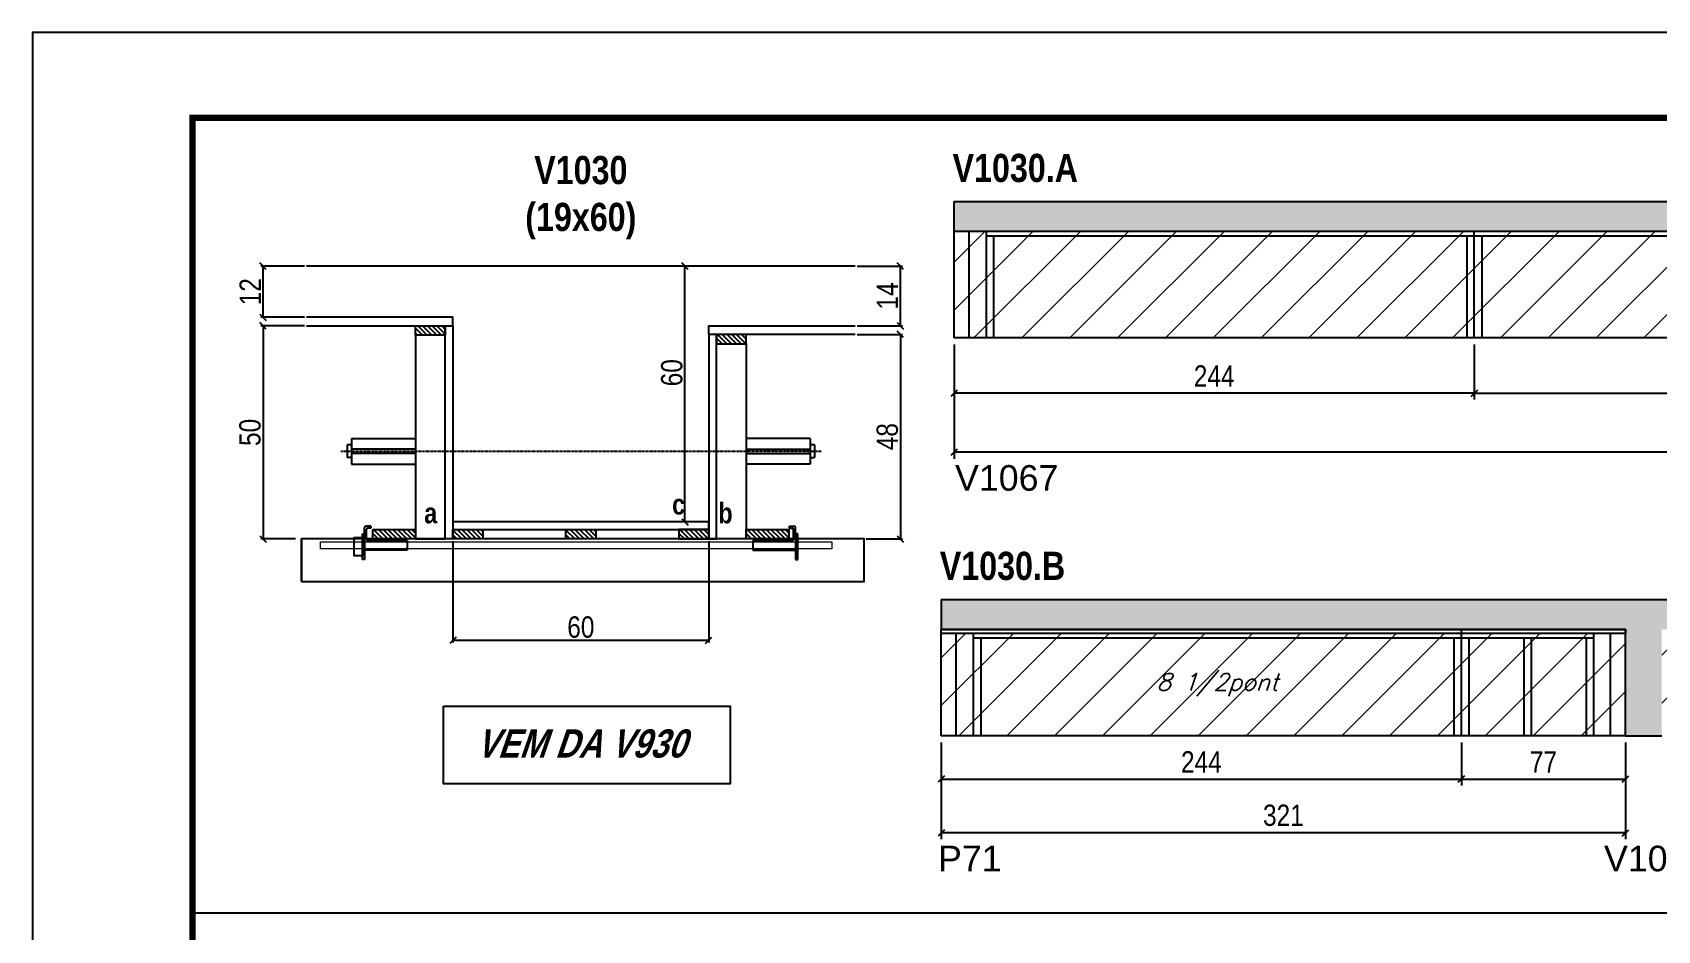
# Model space of a CAD drawing. Extents: x 3309 to 9563, y -2522 to 14608.
# Drawn here: x 4908 to 5670, y 8444 to 8865 of the extents above; entities that cross this region are included whole.
import ezdxf

# ---------------------------------------------------------------- set-up
doc = ezdxf.new("R2010")
doc.units = 0
doc.linetypes.add('DASHED', pattern=[0.75, 0.5, -0.25])
doc.linetypes.add('HIDDEN', pattern=[0.375, 0.25, -0.125])
for name, color, linetype in [('5', 5, 'Continuous'), ('barrote', 251, 'Continuous'), ('COTA', 241, 'Continuous'), ('detalhes', 4, 'Continuous'), ('NOMENCLATURA', 7, 'Continuous'), ('Painéis', 200, 'Continuous'), ('presilha', 1, 'Continuous'), ('SARR_2.2x10', 60, 'Continuous'), ('SARR_2.2x7', 40, 'Continuous'), ('SARR_3.5x7', 81, 'Continuous'), ('TENSOR', 3, 'Continuous'), ('texto', 7, 'Continuous')]:
    doc.layers.add(name, color=color, linetype=linetype)
for name, color, linetype, lineweight in [('CONCRETO', 251, 'Continuous', 25), ('Folhas', 255, 'Continuous', 9), ('Hachura', 251, 'Continuous', 9), ('SARRAFO DE PRESSAO', 251, 'DASHED', 9), ('SCO-___-LAJ', 2, 'Continuous', 0)]:
    doc.layers.add(name, color=color, linetype=linetype, lineweight=lineweight)
doc.layers.add('Laje_Perimetro', color=7, linetype='Continuous', plot=False)
doc.styles.add('COTA TECNICA', font='techl___.ttf', dxfattribs={"height": 10})
doc.styles.add('COTA TECNICA 2X', font='techl___.ttf', dxfattribs={"height": 10})
doc.styles.add('Romans', font='romans.shx')
doc.styles.get("Standard").update_dxf_attribs({"font": 'arial.ttf'})
doc.styles.add('TECNICA', font='techb___.ttf', dxfattribs={"height": 10})
doc.dimstyles.new('PAINEL', dxfattribs={"dimtxt": 10, "dimasz": 3, "dimexe": 3, "dimexo": 3, "dimgap": 3, "dimtad": 1, "dimdec": 1, "dimzin": 12, "dimdsep": 46, "dimtxsty": 'COTA TECNICA', "dimblk1": 'OBLIQUE', "dimblk2": 'OBLIQUE', "dimsah": 1, "dimcen": 0.9, "dimclrd": 4, "dimclre": 4, "dimclrt": 240, "dimadec": 1, "dimazin": 3, "dimtfac": 1, "dimtdec": 1, "dimtmove": 0, "dimatfit": 3, "dimfxl": 1, "dimtolj": 1, "dimtzin": 12, "dimarcsym": 0})
doc.dimstyles.new('SECAO', dxfattribs={"dimscale": 0.333333, "dimtxt": 5, "dimasz": 9, "dimexe": 3, "dimexo": 3, "dimgap": 3, "dimtad": 1, "dimdec": 1, "dimlfac": 0.5, "dimzin": 12, "dimdsep": 46, "dimtxsty": 'COTA TECNICA 2X', "dimblk1": 'OBLIQUE', "dimblk2": 'OBLIQUE', "dimsah": 1, "dimcen": 0.9, "dimclrd": 4, "dimclre": 4, "dimclrt": 240, "dimadec": 1, "dimazin": 3, "dimtfac": 1, "dimtdec": 1, "dimtmove": 0, "dimatfit": 3, "dimfxl": 1, "dimtolj": 1, "dimtzin": 12, "dimarcsym": 0})

# ---------------------------------------------------------------- blocks, each defined once
blk = doc.blocks.new('9999999999')
at = {"layer": 'Folhas'}
blk.add_lwpolyline([(98138.98, 34190.21), (99623.98, 34190.21), (99623.98, 35240.21), (98138.98, 35240.21)], close=True, dxfattribs=at)
at = {"layer": 'Folhas', "color": 30, "const_width": 3}
blk.add_lwpolyline([(98213.98, 34230.21), (99583.98, 34230.21), (99583.98, 35200.21), (98213.98, 35200.21)], close=True, dxfattribs=at)
blk = doc.blocks.new('PRESILHA METÁLICA 1')
at = {"layer": 'presilha'}
for p, q in [((0, 13), (6, 13)), ((0, 13), (0, 0)), ((6, 15.5), (7.5, 15.5)), ((6, -2.5), (6, 15.5)), ((6, 13), (6, 0)), ((7.5, 10.6), (7.5, 19.9)), ((7.5, 15.5), (7.5, -2.5)), ((12, 21), (8.6, 21)), ((9, 11.6), (9, 18.9)), ((12, 19.5), (9.6, 19.5)), ((12, 21), (12, 19.5)), ((6, 0), (0, 0)), ((37.5, 4.1), (7.5, 4.1)), ((37.5, 11), (9.6, 11)), ((37.5, 11), (37.5, 4.1)), ((7.5, -2.5), (6, -2.5))]:
    blk.add_line(p, q, dxfattribs=at)
for centre, radius, start, end in [((8.6, 19.9), 1.14, 90, 180), ((9.6, 18.9), 0.57, 90, 180), ((9.6, 11.6), 0.57, 180, 270)]:
    blk.add_arc(centre, radius, start, end, dxfattribs=at)
blk = doc.blocks.new('PRESILHA METÁLICA 2')
at = {"layer": 'presilha'}
for p, q in [((-5.2, 23.5), (-5.2, 22)), ((-5.2, 23.5), (-1.9, 23.5)), ((-30.8, 13.5), (-30.8, 6.6)), ((-30.8, 13.5), (-2.8, 13.5)), ((-5.2, 22), (-2.8, 22)), ((-2.2, 14.1), (-2.2, 21.4)), ((0.8, 18), (-0.8, 18)), ((-0.8, 18), (-0.8, 0)), ((-0.8, 14.6), (-0.8, 22.4)), ((0.8, 0), (0.8, 18)), ((-30.8, 6.6), (-0.8, 6.6)), ((-0.8, 0), (0.8, 0))]:
    blk.add_line(p, q, dxfattribs=at)
for centre, radius, start, end in [((-1.9, 22.4), 1.14, 0, 90), ((-2.8, 21.4), 0.57, 0, 90), ((-2.8, 14.1), 0.57, 270, 0)]:
    blk.add_arc(centre, radius, start, end, dxfattribs=at)
blk = doc.blocks.new('_Oblique')
at = {"color": 0, "linetype": 'ByBlock', "lineweight": -2}
blk.add_line((-0.5, -0.5), (0.5, 0.5), dxfattribs=at)
blk = doc.blocks.new('*D696')
at = {"layer": 'COTA', "color": 4, "lineweight": -2, "transparency": 16777216}
for p, q in [((5035.4, 8727.38), (5015.05, 8727.38)), ((5016.05, 8727.38), (5016.05, 8627.38)), ((5031.28, 8627.38), (5015.05, 8627.38))]:
    blk.add_line(p, q, dxfattribs=at)
at = {"layer": 'Defpoints', "color": 0, "transparency": 16777216}
for p in [(5036.4, 8727.38), (5016.05, 8627.38), (5032.28, 8627.38)]:
    blk.add_point(p, dxfattribs=at)
at = {"layer": 'COTA', "color": 4, "lineweight": -2, "transparency": 16777216, "xscale": 3, "yscale": 3, "zscale": 3}
for p, rotation in [((5016.05, 8727.38), 90), ((5016.05, 8627.38), 270)]:
    blk.add_blockref('_Oblique', p, dxfattribs=dict(at, rotation=rotation))
at = {"layer": 'COTA', "color": 240, "transparency": 16777216, "insert": (5009.94, 8677.38), "char_height": 10, "attachment_point": 5, "rotation": 90, "style": 'COTA TECNICA 2X'}
blk.add_mtext('\\A1;50', dxfattribs=at)
blk = doc.blocks.new('*D697')
at = {"layer": 'COTA', "color": 4, "lineweight": -2, "transparency": 16777216}
for p, q in [((5294.79, 8723.38), (5316.01, 8723.38)), ((5315.01, 8723.38), (5315.01, 8627.38)), ((5298.91, 8627.38), (5316.01, 8627.38))]:
    blk.add_line(p, q, dxfattribs=at)
at = {"layer": 'Defpoints', "color": 0, "transparency": 16777216}
for p in [(5293.79, 8723.38), (5297.91, 8627.38), (5315.01, 8627.38)]:
    blk.add_point(p, dxfattribs=at)
at = {"layer": 'COTA', "color": 4, "lineweight": -2, "transparency": 16777216, "xscale": 3, "yscale": 3, "zscale": 3}
for p, rotation in [((5315.01, 8723.38), 90), ((5315.01, 8627.38), 270)]:
    blk.add_blockref('_Oblique', p, dxfattribs=dict(at, rotation=rotation))
at = {"layer": 'COTA', "color": 240, "transparency": 16777216, "insert": (5308.92, 8675.38), "char_height": 10, "attachment_point": 5, "rotation": 90, "style": 'COTA TECNICA 2X'}
blk.add_mtext('\\A1;48', dxfattribs=at)
blk = doc.blocks.new('*D698')
at = {"layer": 'COTA', "color": 4, "lineweight": -2, "transparency": 16777216}
for p, q in [((5224.1, 8755.38), (5212.92, 8755.38)), ((5213.92, 8635.38), (5213.92, 8755.38)), ((5224.1, 8635.38), (5212.92, 8635.38))]:
    blk.add_line(p, q, dxfattribs=at)
at = {"layer": 'Defpoints', "color": 0, "transparency": 16777216}
for p in [(5213.92, 8755.38), (5225.1, 8755.38), (5225.1, 8635.38)]:
    blk.add_point(p, dxfattribs=at)
at = {"layer": 'COTA', "color": 4, "lineweight": -2, "transparency": 16777216, "xscale": 3, "yscale": 3, "zscale": 3}
for p, rotation in [((5213.92, 8755.38), 90), ((5213.92, 8635.38), 270)]:
    blk.add_blockref('_Oblique', p, dxfattribs=dict(at, rotation=rotation))
at = {"layer": 'COTA', "color": 240, "transparency": 16777216, "insert": (5207.82, 8705.38), "char_height": 10, "attachment_point": 5, "rotation": 90, "style": 'COTA TECNICA 2X'}
blk.add_mtext('\\A1;60', dxfattribs=at)
blk = doc.blocks.new('*D699')
at = {"layer": 'COTA', "color": 4, "lineweight": -2, "transparency": 16777216}
for p, q in [((5294.79, 8755.38), (5316.01, 8755.38)), ((5315.01, 8727.38), (5315.01, 8755.38)), ((5294.79, 8727.38), (5316.01, 8727.38))]:
    blk.add_line(p, q, dxfattribs=at)
at = {"layer": 'Defpoints', "color": 0, "transparency": 16777216}
for p in [(5293.79, 8755.38), (5315.01, 8755.38), (5293.79, 8727.38)]:
    blk.add_point(p, dxfattribs=at)
at = {"layer": 'COTA', "color": 4, "lineweight": -2, "transparency": 16777216, "xscale": 3, "yscale": 3, "zscale": 3}
for p, rotation in [((5315.01, 8755.38), 90), ((5315.01, 8727.38), 270)]:
    blk.add_blockref('_Oblique', p, dxfattribs=dict(at, rotation=rotation))
at = {"layer": 'COTA', "color": 240, "transparency": 16777216, "insert": (5308.94, 8741.38), "char_height": 10, "attachment_point": 5, "rotation": 90, "style": 'COTA TECNICA 2X'}
blk.add_mtext('\\A1;14', dxfattribs=at)
blk = doc.blocks.new('*D705')
at = {"layer": 'COTA', "color": 4, "lineweight": -2, "transparency": 16777216}
for p, q in [((5035.4, 8755.38), (5015.05, 8755.38)), ((5016.05, 8731.38), (5016.05, 8755.38)), ((5035.4, 8731.38), (5015.05, 8731.38))]:
    blk.add_line(p, q, dxfattribs=at)
at = {"layer": 'Defpoints', "color": 0, "transparency": 16777216}
for p in [(5016.05, 8755.38), (5036.4, 8755.38), (5036.4, 8731.38)]:
    blk.add_point(p, dxfattribs=at)
at = {"layer": 'COTA', "color": 4, "lineweight": -2, "transparency": 16777216, "xscale": 3, "yscale": 3, "zscale": 3}
for p, rotation in [((5016.05, 8755.38), 90), ((5016.05, 8731.38), 270)]:
    blk.add_blockref('_Oblique', p, dxfattribs=dict(at, rotation=rotation))
at = {"layer": 'COTA', "color": 240, "transparency": 16777216, "insert": (5009.99, 8743.38), "char_height": 10, "attachment_point": 5, "rotation": 90, "style": 'COTA TECNICA 2X'}
blk.add_mtext('\\A1;12', dxfattribs=at)
blk = doc.blocks.new('*D706')
at = {"layer": 'COTA', "color": 4, "lineweight": -2, "transparency": 16777216}
for p, q in [((5105.1, 8626.38), (5105.1, 8578.9)), ((5225.1, 8626.38), (5225.1, 8578.9)), ((5105.1, 8579.9), (5225.1, 8579.9))]:
    blk.add_line(p, q, dxfattribs=at)
at = {"layer": 'Defpoints', "color": 0, "transparency": 16777216}
for p in [(5105.1, 8627.38), (5225.1, 8627.38), (5225.1, 8579.9)]:
    blk.add_point(p, dxfattribs=at)
at = {"layer": 'COTA', "color": 4, "lineweight": -2, "transparency": 16777216, "xscale": 3, "yscale": 3, "zscale": 3, "rotation": 180}
blk.add_blockref('_Oblique', (5105.1, 8579.9), dxfattribs=at)
at = {"layer": 'COTA', "color": 4, "lineweight": -2, "transparency": 16777216, "xscale": 3, "yscale": 3, "zscale": 3}
blk.add_blockref('_Oblique', (5225.1, 8579.9), dxfattribs=at)
at = {"layer": 'COTA', "color": 240, "transparency": 16777216, "insert": (5165.1, 8586.01), "char_height": 10, "attachment_point": 5, "style": 'COTA TECNICA 2X'}
blk.add_mtext('\\A1;60', dxfattribs=at)
blk = doc.blocks.new('*D700')
at = {"layer": 'COTA', "color": 4, "linetype": 'ByBlock', "lineweight": -2, "transparency": 16777216}
for p, q in [((5340.22, 8718.68), (5340.22, 8692.76)), ((5584.22, 8718.68), (5584.22, 8692.76)), ((5584.22, 8695.76), (5340.22, 8695.76))]:
    blk.add_line(p, q, dxfattribs=at)
at = {"layer": 'Defpoints', "color": 0, "linetype": 'ByBlock', "transparency": 16777216}
for p in [(5340.22, 8721.68), (5584.22, 8721.68), (5340.22, 8695.76)]:
    blk.add_point(p, dxfattribs=at)
at = {"layer": 'COTA', "color": 4, "linetype": 'ByBlock', "lineweight": -2, "transparency": 16777216, "xscale": 3, "yscale": 3, "zscale": 3, "rotation": 180}
blk.add_blockref('_Oblique', (5340.22, 8695.76), dxfattribs=at)
at = {"layer": 'COTA', "color": 4, "linetype": 'ByBlock', "lineweight": -2, "transparency": 16777216, "xscale": 3, "yscale": 3, "zscale": 3}
blk.add_blockref('_Oblique', (5584.22, 8695.76), dxfattribs=at)
at = {"layer": 'COTA', "color": 240, "linetype": 'ByBlock', "transparency": 16777216, "insert": (5462.22, 8703.83), "char_height": 10, "attachment_point": 5, "style": 'COTA TECNICA'}
blk.add_mtext('\\A1;244', dxfattribs=at)
blk = doc.blocks.new('*D707')
at = {"layer": 'COTA', "color": 4, "linetype": 'ByBlock', "lineweight": -2, "transparency": 16777216}
for p, q in [((5340.22, 8718.68), (5340.22, 8665.05)), ((6299.72, 8718.68), (6299.72, 8665.05)), ((6299.72, 8668.05), (5340.22, 8668.05))]:
    blk.add_line(p, q, dxfattribs=at)
at = {"layer": 'Defpoints', "color": 0, "linetype": 'ByBlock', "transparency": 16777216}
for p in [(5340.22, 8721.68), (6299.72, 8721.68), (5340.22, 8668.05)]:
    blk.add_point(p, dxfattribs=at)
at = {"layer": 'COTA', "color": 4, "linetype": 'ByBlock', "lineweight": -2, "transparency": 16777216, "xscale": 3, "yscale": 3, "zscale": 3, "rotation": 180}
blk.add_blockref('_Oblique', (5340.22, 8668.05), dxfattribs=at)
at = {"layer": 'COTA', "color": 4, "linetype": 'ByBlock', "lineweight": -2, "transparency": 16777216, "xscale": 3, "yscale": 3, "zscale": 3}
blk.add_blockref('_Oblique', (6299.72, 8668.05), dxfattribs=at)
at = {"layer": 'COTA', "color": 240, "linetype": 'ByBlock', "transparency": 16777216, "insert": (5819.97, 8676.19), "char_height": 10, "attachment_point": 5, "style": 'COTA TECNICA'}
blk.add_mtext('\\A1;959.5', dxfattribs=at)
blk = doc.blocks.new('*D701')
at = {"layer": 'COTA', "color": 4, "lineweight": -2, "transparency": 16777216}
for p, q in [((5584.22, 8718.68), (5584.22, 8692.76)), ((5828.22, 8718.68), (5828.22, 8692.76)), ((5584.22, 8695.76), (5828.22, 8695.76))]:
    blk.add_line(p, q, dxfattribs=at)
at = {"layer": 'Defpoints', "color": 0, "transparency": 16777216}
for p in [(5584.22, 8721.68, 0), (5828.22, 8721.68, 0), (5828.22, 8695.76)]:
    blk.add_point(p, dxfattribs=at)
at = {"layer": 'COTA', "color": 4, "lineweight": -2, "transparency": 16777216, "xscale": 3, "yscale": 3, "zscale": 3, "rotation": 180}
blk.add_blockref('_Oblique', (5584.22, 8695.76), dxfattribs=at)
at = {"layer": 'COTA', "color": 4, "lineweight": -2, "transparency": 16777216, "xscale": 3, "yscale": 3, "zscale": 3}
blk.add_blockref('_Oblique', (5828.22, 8695.76), dxfattribs=at)
at = {"layer": 'COTA', "color": 240, "transparency": 16777216, "insert": (5706.22, 8703.83), "char_height": 10, "attachment_point": 5, "style": 'COTA TECNICA'}
blk.add_mtext('\\A1;244', dxfattribs=at)
blk = doc.blocks.new('*D712')
at = {"layer": 'COTA', "color": 4, "linetype": 'ByBlock', "lineweight": -2, "transparency": 16777216}
for p, q in [((5334.22, 8531.99), (5334.22, 8486.5)), ((5655.18, 8531.99), (5655.18, 8486.5)), ((5655.18, 8489.5), (5334.22, 8489.5))]:
    blk.add_line(p, q, dxfattribs=at)
at = {"layer": 'Defpoints', "color": 0, "linetype": 'ByBlock', "transparency": 16777216}
for p in [(5334.22, 8534.99), (5655.18, 8534.99), (5334.22, 8489.5)]:
    blk.add_point(p, dxfattribs=at)
at = {"layer": 'COTA', "color": 4, "linetype": 'ByBlock', "lineweight": -2, "transparency": 16777216, "xscale": 3, "yscale": 3, "zscale": 3, "rotation": 180}
blk.add_blockref('_Oblique', (5334.22, 8489.5), dxfattribs=at)
at = {"layer": 'COTA', "color": 4, "linetype": 'ByBlock', "lineweight": -2, "transparency": 16777216, "xscale": 3, "yscale": 3, "zscale": 3}
blk.add_blockref('_Oblique', (5655.18, 8489.5), dxfattribs=at)
at = {"layer": 'COTA', "color": 240, "linetype": 'ByBlock', "transparency": 16777216, "insert": (5494.7, 8497.72), "char_height": 10, "attachment_point": 5, "style": 'COTA TECNICA'}
blk.add_mtext('\\A1;321', dxfattribs=at)
blk = doc.blocks.new('*D713')
at = {"layer": 'COTA', "color": 4, "lineweight": -2, "transparency": 16777216}
for p, q in [((5334.22, 8531.99), (5334.22, 8511.75)), ((5578.22, 8531.99), (5578.22, 8511.75)), ((5334.22, 8514.75), (5578.22, 8514.75))]:
    blk.add_line(p, q, dxfattribs=at)
at = {"layer": 'Defpoints', "color": 0, "transparency": 16777216}
for p in [(5334.22, 8534.99), (5578.22, 8534.99), (5578.22, 8514.75)]:
    blk.add_point(p, dxfattribs=at)
at = {"layer": 'COTA', "color": 4, "lineweight": -2, "transparency": 16777216, "xscale": 3, "yscale": 3, "zscale": 3, "rotation": 180}
blk.add_blockref('_Oblique', (5334.22, 8514.75), dxfattribs=at)
at = {"layer": 'COTA', "color": 4, "lineweight": -2, "transparency": 16777216, "xscale": 3, "yscale": 3, "zscale": 3}
blk.add_blockref('_Oblique', (5578.22, 8514.75), dxfattribs=at)
at = {"layer": 'COTA', "color": 240, "transparency": 16777216, "insert": (5456.22, 8522.82), "char_height": 10, "attachment_point": 5, "style": 'COTA TECNICA'}
blk.add_mtext('\\A1;244', dxfattribs=at)
blk = doc.blocks.new('*D714')
at = {"layer": 'COTA', "color": 4, "lineweight": -2, "transparency": 16777216}
for p, q in [((5578.22, 8531.99), (5578.22, 8511.75)), ((5655.18, 8531.99), (5655.18, 8511.75)), ((5578.22, 8514.75), (5655.18, 8514.75))]:
    blk.add_line(p, q, dxfattribs=at)
at = {"layer": 'Defpoints', "color": 0, "transparency": 16777216}
for p in [(5578.22, 8534.99), (5655.18, 8534.99), (5655.18, 8514.75)]:
    blk.add_point(p, dxfattribs=at)
at = {"layer": 'COTA', "color": 4, "lineweight": -2, "transparency": 16777216, "xscale": 3, "yscale": 3, "zscale": 3, "rotation": 180}
blk.add_blockref('_Oblique', (5578.22, 8514.75), dxfattribs=at)
at = {"layer": 'COTA', "color": 4, "lineweight": -2, "transparency": 16777216, "xscale": 3, "yscale": 3, "zscale": 3}
blk.add_blockref('_Oblique', (5655.18, 8514.75), dxfattribs=at)
at = {"layer": 'COTA', "color": 240, "transparency": 16777216, "insert": (5616.7, 8522.82), "char_height": 10, "attachment_point": 5, "style": 'COTA TECNICA'}
blk.add_mtext('\\A1;77', dxfattribs=at)

msp = doc.modelspace()

# ---------------------------------------------------------------- hatches: boundary and pattern name
at = {"layer": 'COTA'}
h = msp.add_hatch(dxfattribs=at)
h.set_pattern_fill('AR-CONC', color=256, scale=0.03)
h.set_pattern_definition([(50, (-1586.526, -4490.3298), (5.4655401, -0.4781726), [0.5715, -6.2865]), (355, (-1586.526, -4490.33), (-1.0573026, 5.7317054), [0.4572, -5.0292175]), (100.451445, (-1586.0704, -4490.3696), (4.4082374, 5.2535326), [0.4857003, -5.3427073]), (46.1842, (-1586.526, -4488.806), (8.1323712, -1.2612698), [0.85725, -9.42975]), (96.63556, (-1585.848, -4488.911), (7.122124, 7.4227837), [0.7285507, -8.0140682]), (351.18415, (-1586.526, -4488.806), (7.122124, 7.4227837), [0.685799, -7.543792]), (21, (-1585.764, -4489.1868), (4.5484317, -3.067956), [0.5715, -6.2865]), (326, (-1585.764, -4489.187), (1.8540609, 5.525639), [0.4572, -5.0292]), (71.451445, (-1585.385, -4489.4424), (6.4024926, 2.457683), [0.4857003, -5.3426981]), (37.5, (-1586.5258, -4490.3298), (0.0926581, 2.53665117), [0, -4.96824, 0, -5.1054, 0, -5.04825]), (7.5, (-1586.5258, -4490.3298), (2.00458988, 3.00541724), [0, -2.91084, 0, -4.85394, 0, -1.92405]), (327.5, (-1588.225, -4490.3298), (4.06771786, -0.17186232), [0, -1.905, 0, -5.9436, 0, -7.8867]), (317.5, (-1588.987, -4490.3298), (4.44387544, 0.7627947), [0, -2.4765, 0, -3.94716, 0, -5.6007])])
h.paths.add_polyline_path([(5340.22, 8785.68), (5340.22, 8771.68), (6299.72, 8771.68), (6299.72, 8785.68)])
h = msp.add_hatch(dxfattribs=at)
h.set_pattern_fill('AR-CONC', color=256, scale=0.03)
h.set_pattern_definition([(50, (1595.5, 10.078), (5.46554, -0.4781726), [0.5715, -6.2865]), (355, (1595.5, 10.078), (-1.0573026, 5.7317054), [0.4572, -5.0292175]), (100.451445, (1595.9555, 10.0383), (4.4082374, 5.2535326), [0.4857003, -5.3427073]), (46.1842, (1595.5, 11.602), (8.132371, -1.26127), [0.85725, -9.42975]), (96.63556, (1596.178, 11.497), (7.122124, 7.422784), [0.728551, -8.014068]), (351.18415, (1595.5, 11.602), (7.122124, 7.422784), [0.685799, -7.543792]), (21, (1596.262, 11.221), (4.5484317, -3.067956), [0.5715, -6.2865]), (326, (1596.262, 11.221), (1.854061, 5.525639), [0.4572, -5.0292]), (71.451445, (1596.641, 10.9655), (6.4024926, 2.457683), [0.4857003, -5.342698]), (37.5, (1595.5, 10.0781), (0.0926581, 2.53665117), [0, -4.96824, 0, -5.1054, 0, -5.04825]), (7.5, (1595.5, 10.078), (2.0045899, 3.00541724), [0, -2.91084, 0, -4.85394, 0, -1.92405]), (327.5, (1593.8007, 10.0781), (4.06771786, -0.1718623), [0, -1.905, 0, -5.9436, 0, -7.8867]), (317.5, (1593.0387, 10.078), (4.4438754, 0.7627947), [0, -2.4765, 0, -3.94716, 0, -5.6007])])
h.paths.add_polyline_path([(5993.14, 8534.99), (6009.14, 8534.99), (6009.14, 8584.99), (6326.1, 8584.99), (6326.1, 8598.99), (5334.22, 8598.99), (5334.22, 8584.99), (5655.18, 8584.99), (5655.18, 8534.99), (5672.18, 8534.99), (5672.18, 8584.99), (5993.14, 8584.99)])
at = {"layer": 'Hachura', "linetype": 'ByBlock'}
h = msp.add_hatch(dxfattribs=at)
h.set_pattern_fill('ANSI31', color=256, scale=5)
h.set_pattern_definition([(45, (-3170, -763.246), (-11.22532, 11.22532), [])])
h.paths.add_polyline_path([(5340.22, 8771.68), (5340.22, 8721.68), (5584.22, 8721.68), (5584.22, 8771.68)])
h.paths.add_polyline_path([(5584.22, 8771.68), (5584.22, 8721.68), (5828.22, 8721.68), (5828.22, 8771.68)])
h.paths.add_polyline_path([(6072.22, 8721.68), (6072.22, 8769.68), (5828.22, 8769.68), (5828.22, 8721.68)])
h.paths.add_polyline_path([(6072.22, 8769.68), (6072.22, 8721.68), (6299.72, 8721.68), (6299.72, 8769.68)])
h.paths.add_polyline_path([(6253.14, 8582.99), (6253.14, 8534.99), (6326.1, 8534.99), (6326.1, 8582.99)])
h.paths.add_polyline_path([(6009.14, 8582.99), (6009.14, 8534.99), (6253.14, 8534.99), (6253.14, 8582.99)])
h.paths.add_polyline_path([(5993.14, 8534.99), (5993.14, 8582.99), (5916.18, 8582.99), (5916.18, 8534.99)])
h.paths.add_polyline_path([(5916.18, 8534.99), (5916.18, 8582.99), (5672.18, 8582.99), (5672.18, 8534.99)])
h.paths.add_polyline_path([(5655.18, 8534.99), (5655.18, 8582.99), (5578.22, 8582.99), (5578.22, 8534.99)])
h.paths.add_polyline_path([(5578.22, 8534.99), (5578.22, 8582.99), (5334.22, 8582.99), (5334.22, 8534.99)])
at = {"layer": 'SARR_2.2x10'}
h = msp.add_hatch(dxfattribs=at)
h.set_pattern_fill('ANSI31', color=256, scale=0.5, angle=90)
h.set_pattern_definition([(135, (38261.0346, -114884.7946), (-1.122532015, -1.122532015), [])])
h.paths.add_polyline_path([(5067.5, 8631.78), (5067.5, 8627.38), (5087.5, 8627.38), (5087.5, 8631.78)])
h = msp.add_hatch(dxfattribs=at)
h.set_pattern_fill('ANSI31', color=256, scale=0.5, angle=90)
h.set_pattern_definition([(135, (38436.2346, -114884.7946), (-1.122532015, -1.122532015), [])])
h.paths.add_polyline_path([(5242.7, 8631.78), (5242.7, 8627.38), (5262.7, 8627.38), (5262.7, 8631.78)])
at = {"layer": 'SARR_2.2x7'}
h = msp.add_hatch(dxfattribs=at)
h.set_pattern_fill('ANSI31', color=256, scale=0.5, angle=90)
h.set_pattern_definition([(135, (38275.0346, -114789.1946), (-1.122532015, -1.122532015), [])])
h.paths.add_polyline_path([(5101.5, 8727.38), (5101.5, 8722.98), (5087.5, 8722.98), (5087.5, 8727.38)])
h = msp.add_hatch(dxfattribs=at)
h.set_pattern_fill('ANSI31', color=256, scale=0.5, angle=90)
h.set_pattern_definition([(135, (38337.0346, -114793.1946), (-1.122532015, -1.122532015), [])])
h.paths.add_polyline_path([(5228.7, 8723.38), (5228.7, 8718.98), (5242.7, 8718.98), (5242.7, 8723.38)])
h = msp.add_hatch(dxfattribs=at)
h.set_pattern_fill('ANSI31', color=256, scale=0.5, angle=90)
h.set_pattern_definition([(135, (38340.6346, -114884.7946), (-1.122532015, -1.122532015), [])])
h.paths.add_polyline_path([(5119.1, 8627.38), (5119.1, 8631.78), (5105.1, 8631.78), (5105.1, 8627.38)])
h = msp.add_hatch(dxfattribs=at)
h.set_pattern_fill('ANSI31', color=256, scale=0.5, angle=90)
h.set_pattern_definition([(135, (38393.6346, -114884.7946), (-1.122532015, -1.122532015), [])])
h.paths.add_polyline_path([(5172.1, 8627.38), (5172.1, 8631.78), (5158.1, 8631.78), (5158.1, 8627.38)])
h = msp.add_hatch(dxfattribs=at)
h.set_pattern_fill('ANSI31', color=256, scale=0.5, angle=90)
h.set_pattern_definition([(135, (38422.6346, -114884.7946), (-1.122532015, -1.122532015), [])])
h.paths.add_polyline_path([(5211.1, 8631.78), (5211.1, 8627.38), (5225.1, 8627.38), (5225.1, 8631.78)])

# ---------------------------------------------------------------- linework, layer by layer
at = {"ltscale": 3}
for p, q in [((5055.5, 8671.55), (5055.5, 8665.55)), ((5057.5, 8671.55), (5055.5, 8671.55)), ((5057.5, 8674.55), (5057.5, 8662.55)), ((5057.5, 8674.55), (5087.5, 8674.55)), ((5087.5, 8669.55), (5057.5, 8669.55)), ((5272.7, 8674.55), (5242.7, 8674.55)), ((5242.7, 8669.55), (5272.7, 8669.55)), ((5272.7, 8674.55), (5272.7, 8662.55)), ((5274.7, 8671.55), (5272.7, 8671.55)), ((5274.7, 8671.55), (5274.7, 8665.55)), ((5057.5, 8665.55), (5055.5, 8665.55)), ((5087.5, 8667.55), (5057.5, 8667.55)), ((5057.5, 8662.55), (5087.5, 8662.55)), ((5242.7, 8667.55), (5272.7, 8667.55)), ((5272.7, 8662.55), (5242.7, 8662.55)), ((5272.7, 8665.55), (5274.7, 8665.55))]:
    msp.add_line(p, q, dxfattribs=at)
at = {"layer": 'barrote'}
msp.add_lwpolyline([(5034.04, 8607.38), (5297.96, 8607.38), (5297.96, 8627.38), (5034.04, 8627.38)], close=True, dxfattribs=at)
at = {"layer": 'CONCRETO', "linetype": 'Continuous'}
msp.add_line((5293.79, 8755.38), (5036.4, 8755.38), dxfattribs=at)
at = {"layer": 'COTA'}
for p, q in [((5340.22, 8771.68, 0), (5340.22, 8785.68, 0)), ((5340.22, 8785.68, 0), (6299.72, 8785.68, 0)), ((5334.22, 8598.99, 0), (5334.22, 8584.99, 0)), ((5334.22, 8598.99, 0), (6326.1, 8598.99, 0)), ((5655.18, 8534.99, 0), (5672.18, 8534.99, 0)), ((4982.87, 8452.08), (6352.87, 8452.08))]:
    msp.add_line(p, q, dxfattribs=at)
at = {"layer": 'detalhes', "color": 250}
msp.add_line((5034.04, 8607.38), (5034.04, 8627.38), dxfattribs=at)
at = {"layer": 'Laje_Perimetro'}
msp.add_lwpolyline([(6392.87, 8864.98), (4907.87, 8864.98), (4907.87, 7814.98), (6392.87, 7814.98)], close=True, dxfattribs=at)
at = {"layer": 'NOMENCLATURA', "elevation": 0}
msp.add_lwpolyline([(5100.66, 8549.01), (5235.2, 8549.01), (5235.2, 8512.56), (5100.66, 8512.56)], close=True, dxfattribs=at)
at = {"layer": 'Painéis', "linetype": 'ByBlock'}
for p, q in [((6299.72, 8771.68, 0), (5340.22, 8771.68, 0)), ((5340.22, 8721.68, 0), (5340.22, 8771.68, 0)), ((5584.22, 8721.68, 0), (5584.22, 8771.68, 0)), ((6299.72, 8721.68, 0), (5340.22, 8721.68, 0)), ((5655.18, 8584.99, 0), (5334.22, 8584.99, 0)), ((5334.22, 8534.99, 0), (5334.22, 8584.99, 0)), ((5578.22, 8534.99, 0), (5578.22, 8584.99, 0)), ((5655.18, 8534.99, 0), (5655.18, 8584.99, 0)), ((5655.18, 8534.99, 0), (5334.22, 8534.99, 0))]:
    msp.add_line(p, q, dxfattribs=at)
at = {"layer": 'Painéis', "linetype": 'Continuous', "elevation": 0}
for points in [[(5036.4, 8727.38), (5105.1, 8727.38), (5105.1, 8731.38), (5036.4, 8731.38)], [(5293.79, 8723.38), (5225.1, 8723.38), (5225.1, 8727.38), (5293.79, 8727.38)]]:
    msp.add_lwpolyline(points, dxfattribs=at)
at = {"layer": 'Painéis', "linetype": 'Continuous'}
for points in [[(5101.5, 8627.38), (5101.5, 8727.38), (5105.1, 8727.38), (5105.1, 8627.38)], [(5228.7, 8627.38), (5228.7, 8723.38), (5225.1, 8723.38), (5225.1, 8627.38)], [(5225.1, 8635.38), (5105.1, 8635.38), (5105.1, 8631.78), (5225.1, 8631.78)]]:
    msp.add_lwpolyline(points, close=True, dxfattribs=at)
at = {"layer": 'Painéis', "linetype": 'ByBlock', "elevation": 0}
msp.add_lwpolyline([(5655.18, 8582.99), (5334.22, 8582.99), (5334.22, 8584.99), (5655.18, 8584.99)], close=True, dxfattribs=at)
at = {"layer": 'SARR_2.2x10'}
for points in [[(5067.5, 8631.78), (5087.5, 8631.78), (5087.5, 8627.38), (5067.5, 8627.38)], [(5242.7, 8631.78), (5262.7, 8631.78), (5262.7, 8627.38), (5242.7, 8627.38)]]:
    msp.add_lwpolyline(points, close=True, dxfattribs=at)
at = {"layer": 'SARR_2.2x7', "linetype": 'Continuous'}
for p, q in [((5347.22, 8721.68, 0), (5347.22, 8771.68, 0)), ((5584.22, 8769.48, 0), (5355.22, 8769.48, 0)), ((5828.22, 8769.48, 0), (5584.22, 8769.48, 0)), ((5341.22, 8534.99, 0), (5341.22, 8582.99, 0)), ((5578.22, 8580.79, 0), (5349.22, 8580.79, 0)), ((5640.18, 8580.79, 0), (5578.22, 8580.79, 0)), ((5648.18, 8534.99, 0), (5648.18, 8582.99, 0))]:
    msp.add_line(p, q, dxfattribs=at)
at = {"layer": 'SARR_2.2x7', "elevation": 0}
for points in [[(5087.5, 8727.38), (5101.5, 8727.38), (5101.5, 8722.98), (5087.5, 8722.98)], [(5242.7, 8723.38), (5228.7, 8723.38), (5228.7, 8718.98), (5242.7, 8718.98)]]:
    msp.add_lwpolyline(points, close=True, dxfattribs=at)
at = {"layer": 'SARR_2.2x7'}
for points in [[(5105.1, 8631.78), (5119.1, 8631.78), (5119.1, 8627.38), (5105.1, 8627.38)], [(5158.1, 8631.78), (5172.1, 8631.78), (5172.1, 8627.38), (5158.1, 8627.38)], [(5225.1, 8631.78), (5211.1, 8631.78), (5211.1, 8627.38), (5225.1, 8627.38)]]:
    msp.add_lwpolyline(points, close=True, dxfattribs=at)
at = {"layer": 'SARR_3.5x7'}
for p, q in [((5355.22, 8771.68, 0), (5355.22, 8721.68, 0)), ((5358.72, 8769.48, 0), (5358.72, 8721.68, 0)), ((5580.72, 8769.48, 0), (5580.72, 8721.68, 0)), ((5587.72, 8769.48, 0), (5587.72, 8721.68, 0)), ((5349.22, 8582.99, 0), (5349.22, 8534.99, 0)), ((5352.72, 8580.79, 0), (5352.72, 8534.99, 0)), ((5574.72, 8580.79, 0), (5574.72, 8534.99, 0)), ((5581.72, 8580.79, 0), (5581.72, 8534.99, 0)), ((5607.49, 8580.79, 0), (5607.49, 8534.99, 0)), ((5610.99, 8580.79, 0), (5610.99, 8534.99, 0)), ((5636.68, 8580.79, 0), (5636.68, 8534.99, 0)), ((5640.18, 8582.99, 0), (5640.18, 8534.99, 0))]:
    msp.add_line(p, q, dxfattribs=at)
for points in [[(5101.5, 8722.98), (5087.5, 8722.98), (5087.5, 8627.38), (5101.5, 8627.38)], [(5228.7, 8718.98), (5242.7, 8718.98), (5242.7, 8627.38), (5228.7, 8627.38)]]:
    msp.add_lwpolyline(points, close=True, dxfattribs=at)
at = {"layer": 'SCO-___-LAJ', "color": 1}
msp.add_lwpolyline([(5043.04, 8626.04), (5282.88, 8626.04), (5282.88, 8622.84), (5043.04, 8622.84)], close=True, dxfattribs=at)
at = {"layer": 'TENSOR', "linetype": 'HIDDEN', "ltscale": 0.5}
msp.add_line((5052.5, 8668.55), (5278, 8668.55), dxfattribs=at)

# ---------------------------------------------------------------- block references
at = {"layer": 'presilha', "xscale": 0.6666666666666666, "yscale": 0.6666666666666666, "zscale": 0.6666666666666666}
for name, p in [('PRESILHA METÁLICA 1', (5058.63, 8619.41)), ('PRESILHA METÁLICA 2', (5266.37, 8617.74))]:
    msp.add_blockref(name, p, dxfattribs=at)
at = {"layer": 'SARRAFO DE PRESSAO', "color": 6, "linetype": 'ByBlock'}
msp.add_blockref('9999999999', (-93231.11, -26375.22), dxfattribs=at)

# ---------------------------------------------------------------- texts
at = {"layer": '5', "linetype": 'Continuous'}
for s, rotation, p in [('V1067', 0.00004, (5340.66, 8650.04, 0)), ('P71', 359.99996, (5332.67, 8471.49, 0)), ('V1073', 359.99996, (5645.1, 8471.49, 0))]:
    msp.add_text(s, height=12, rotation=rotation, dxfattribs=at).set_placement(p)
at = {"layer": 'detalhes', "style": 'TECNICA'}
for s, p in [('c', (5207.92, 8638.85)), ('b', (5229.6, 8634.73)), ('a', (5091.62, 8634.74))]:
    msp.add_text(s, height=9.6, dxfattribs=at).set_placement(p)
at = {"layer": 'NOMENCLATURA', "style": 'TECNICA'}
for s, p in [('V1030.A', (5339.5, 8794.86, 0)), ('V1030.B', (5333.5, 8608.18, 0))]:
    msp.add_text(s, height=13.2, dxfattribs=at).set_placement(p)
at = {"layer": 'NOMENCLATURA', "insert": (5165.1, 8807.07), "char_height": 13.2, "attachment_point": 2, "style": 'TECNICA'}
msp.add_mtext_dynamic_manual_height_columns('V1030\\P(19x60)', width=300.2766, gutter_width=1, heights=[0], dxfattribs=at)
at = {"layer": 'NOMENCLATURA', "insert": (5165.1, 8538.05), "char_height": 13.2, "width": 300.2766, "attachment_point": 2, "style": 'TECNICA'}
msp.add_mtext('{\\Q19;VEM DA V930}', dxfattribs=at)
at = {"layer": 'texto', "color": 2, "insert": (5463.72, 8558.99, 0), "char_height": 8, "attachment_point": 5, "style": 'Romans'}
msp.add_mtext('{\\Q19;\\C256;8 1/2pont}', dxfattribs=at)

# ---------------------------------------------------------------- dimensions: what is measured, and where the dimension line sits
at = {"layer": 'COTA'}
for base, p1, p2, picture, middle in [((5016.05, 8755.38), (5036.4, 8731.38), (5036.4, 8755.38), '*D705', (5009.99, 8743.38)), ((5315.01, 8755.38), (5293.79, 8727.38), (5293.79, 8755.38), '*D699', (5308.94, 8741.38)), ((5016.05, 8627.38, 0), (5036.4, 8727.38), (5032.28, 8627.38, 0), '*D696', (5009.94, 8677.38, 0)), ((5315.01, 8627.38, 0), (5293.79, 8723.38), (5297.91, 8627.38, 0), '*D697', (5308.92, 8675.38, 0))]:
    dim = msp.add_linear_dim(base=base, p1=p1, p2=p2, angle=90, dimstyle='SECAO', dxfattribs=at)
    dim.commit()
    dim.dimension.update_dxf_attribs({"geometry": picture, "text_midpoint": middle})
dim = msp.add_linear_dim(base=(5213.92, 8755.38), p1=(5225.1, 8635.38), p2=(5225.1, 8755.38), angle=90, dimstyle='SECAO', dxfattribs=at)
dim.commit()
dim.dimension.update_dxf_attribs({"geometry": '*D698', "text_midpoint": (5213.92, 8705.38), "dimtype": 160})
at = {"layer": 'COTA', "linetype": 'ByBlock'}
dim = msp.add_linear_dim(base=(5340.22, 8695.76, 0), p1=(5584.22, 8721.68, 0), p2=(5340.22, 8721.68, 0), angle=180, dimstyle='PAINEL', override={"dimtmove": 1}, dxfattribs=at)
dim.commit()
dim.dimension.update_dxf_attribs({"geometry": '*D700', "text_midpoint": (5462.22, 8703.83, 0)})
for base, p1, p2, picture, middle in [((5340.22, 8668.05, 0), (6299.72, 8721.68, 0), (5340.22, 8721.68, 0), '*D707', (5819.97, 8676.19, 0)), ((5334.22, 8489.5, 0), (5655.18, 8534.99, 0), (5334.22, 8534.99, 0), '*D712', (5494.7, 8497.72, 0))]:
    dim = msp.add_linear_dim(base=base, p1=p1, p2=p2, angle=180, dimstyle='PAINEL', dxfattribs=at)
    dim.commit()
    dim.dimension.update_dxf_attribs({"geometry": picture, "text_midpoint": middle})
at = {"layer": 'COTA'}
for base, p1, p2, dimstyle, picture, middle in [((5828.22, 8695.76), (5584.22, 8721.68, 0), (5828.22, 8721.68, 0), 'PAINEL', '*D701', (5706.22, 8703.83)), ((5225.1, 8579.9), (5105.1, 8627.38), (5225.1, 8627.38), 'SECAO', '*D706', (5165.1, 8586.01)), ((5578.22, 8514.75, 0), (5334.22, 8534.99, 0), (5578.22, 8534.99, 0), 'PAINEL', '*D713', (5456.22, 8522.82, 0))]:
    dim = msp.add_linear_dim(base=base, p1=p1, p2=p2, dimstyle=dimstyle, dxfattribs=at)
    dim.commit()
    dim.dimension.update_dxf_attribs({"geometry": picture, "text_midpoint": middle})
dim = msp.add_linear_dim(base=(5655.18, 8514.75, 0), p1=(5578.22, 8534.99, 0), p2=(5655.18, 8534.99, 0), dimstyle='PAINEL', override={"dimtmove": 1}, dxfattribs=at)
dim.commit()
dim.dimension.update_dxf_attribs({"geometry": '*D714', "text_midpoint": (5616.7, 8522.82, 0)})

doc.saveas('drawing.dxf')
